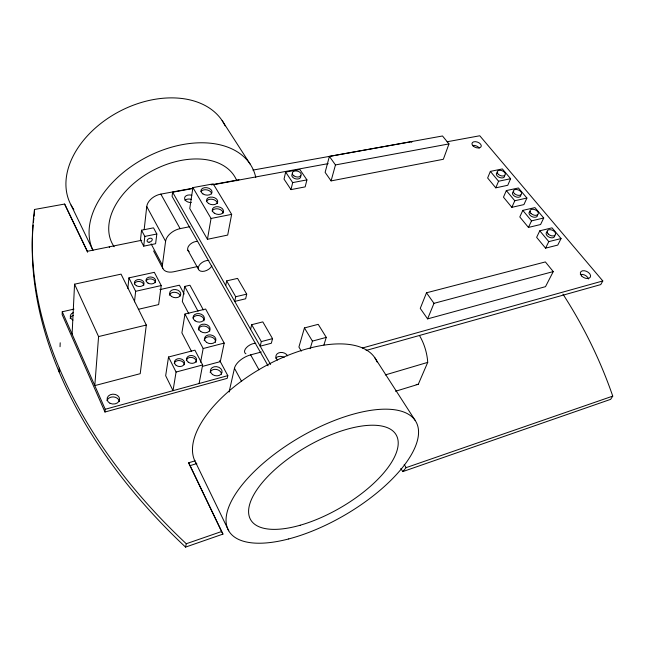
<?xml version="1.0" encoding="UTF-8"?>
<svg xmlns="http://www.w3.org/2000/svg" width="645" height="645" viewBox="0 0 645 645"><rect width="100%" height="100%" fill="white"/><g stroke="black" fill="none" stroke-linecap="round" stroke-linejoin="round"><path stroke-width="0.97" d="M87.567 251.953L64.613 204.046L34.491 209.48L34.459 213.326A512.952 340.729 25.6 0 0 34.088 216.236M59.106 371.834L59.243 368.101M60.041 346.72L60.195 342.785M73.973 309.108L62.259 311.769L62.154 314.623L104.974 412.018L227.209 378.349L227.806 375.64L219.743 360.563M72.095 334.078L74.562 284.187L121.05 274.141L146.31 325.04L140.223 373.681L94.799 385.605L98.58 336.569L74.562 284.187M104.974 412.018L105.224 409.269L62.259 311.769M127.839 288.444L128.919 277.882L154.332 272.327L161.226 285.55L158.654 304.585L138.361 309.318M141.537 230.217L140.465 239.972L143.714 246.164L155.614 243.713L156.824 233.998L153.51 227.838L141.537 230.217L144.819 236.417L143.714 246.164M134.483 301.836L135.644 291.306L128.919 277.882M144.174 229.556L146.746 206.553A13.674 9.07 -27.5 0 1 160.839 194.113L193.492 188.114M197.435 266.546L173.852 271.739A13.747 8.474 -27.5 0 1 162.403 265.143L165.588 241.303L146.746 206.553M193.435 188.396L172.626 192.218L172.078 196.33L268.078 365.812M192.928 187.606L189.759 208.529L207.448 239.303L227.693 235.078L231.652 214.366L213.221 183.881L192.928 187.606L211.044 218.47L207.448 239.303M168.53 356.999L165.668 375.729L173.021 390.668L176.069 372.044L168.53 356.999L194.927 350.179L202.643 364.965L199.103 383.509M203.328 309.882L189.961 285.235L184.712 286.436L182.325 301.513L188.856 313.825M202.482 366.384L220.308 361.635L224.186 343.092L205.65 309.052L184.962 314.034L181.898 332.868L191.468 351.323M200.595 362.24L203.167 348.526L184.962 314.034M225.718 285.582L226.653 280.897L237.562 278.39L246.696 294.128L245.664 298.78L234.724 301.409L235.707 296.74L226.653 280.897M189.17 463.884L222.936 534.108L185.558 547.105L186.276 543.743A514.791 340.762 25.6 0 1 34.491 209.48M261.273 352.033L250.647 354.871A15.383 7.998 -29.2 0 0 234.449 368.287L229.273 391.241A15.029 7.603 -28.9 0 0 229.144 392.039M285.654 172.086L284.026 179.108L290.992 189.614L305.158 186.881L306.923 179.891L299.828 169.474L285.654 172.086L292.677 182.6L290.992 189.614M250.599 329.329L251.679 324.701L262.805 321.879L272.537 338.641L271.351 343.237L260.185 346.188L261.322 341.584L251.679 324.701M329.385 156.388L325.12 172.368L331.087 180.898L443.341 159.283L448.985 143.916L442.502 135.982L329.385 156.388L335.464 164.935L331.087 180.898M323.903 344.962L326.281 337.383L318.211 324.338L304.424 327.942L298.917 347.034L301.352 351.122M310.14 348.711L312.422 341.108L304.424 327.942M411.712 142.263L411.857 141.835M411.929 141.618L252.905 170.095M426.49 292.798L420.258 308.399L427.595 318.888L545.501 286.662L553.257 271.593L545.364 261.926L426.49 292.798L433.988 303.335L427.595 318.888M490.361 171.385L487.636 177.988L495.771 187.84L507.76 185.284L510.606 178.713L502.366 168.942L490.361 171.385L498.561 181.245L510.606 178.713M495.771 187.84L498.561 181.245M395.522 391.257L418.282 384.307L427.716 362.377A31.847 15.923 73.5 0 0 419.726 335.948M506.333 190.589L503.471 197.177L511.848 207.327L523.917 204.602L526.909 198.055L518.411 187.977L506.333 190.589L514.791 200.748L526.909 198.055M511.848 207.327L514.791 200.748M522.797 210.383L519.797 216.954L528.44 227.427L540.583 224.525L543.719 217.994L534.955 207.601L522.797 210.383L531.52 220.864L543.719 217.994M528.44 227.427L531.52 220.864M539.784 230.805L536.632 237.352L545.549 248.156L557.772 245.076L561.061 238.569L552.023 227.846L539.784 230.805L548.79 241.625L561.061 238.569M545.549 248.156L548.79 241.625M447.074 141.771L479.767 135.764L602.809 280.954L600.745 284.59L366.118 350.445M562.94 294.12A692.222 557.852 -9.1 0 1 612.75 396.119L610.646 399.344L402.778 471.6L400.851 468.464M612.75 396.119L406.132 467.641L402.778 471.6M186.276 543.743L221.614 531.512L222.936 534.108M190.106 465.642L196.79 463.562M189.082 463.707L188.671 462.804L195.201 460.78M385.291 374.93L427.716 362.377M362.345 348.026L602.809 280.954M105.224 409.269L227.806 375.64M312.422 341.108L326.281 337.383M176.069 372.044L202.643 364.965M433.988 303.335L553.257 271.593M261.322 341.584L272.537 338.641M203.167 348.526L224.186 343.092M98.58 336.569L146.31 325.04M235.707 296.74L246.696 294.128M159.887 289.621L179.415 285.187L184.156 294.056M135.644 291.306L161.226 285.55M87.277 251.308L141.755 240.254M165.588 241.303A14.045 8.885 -27.9 0 1 180.124 228.636L189.936 226.661M144.819 236.417L156.824 233.998M211.044 218.47L231.652 214.366M292.677 182.6L306.923 179.891M335.464 164.935L448.985 143.916M211.302 184.841L239.013 179.753M213.245 184.752L328.176 163.628M222.13 120.575L250.083 163.991M374.737 357.612L415.09 420.29M109.594 247.478L109.215 246.858M404.189 464.497L406.132 467.641M172.626 192.218L270.602 364.498M160.839 194.113L180.124 228.636M250.647 354.871L258.984 369.811M187.864 250.204L198.483 269.32M234.449 368.287L241.641 381.534M184.712 286.436L198.023 311.156M151.115 243.858L162.403 265.143M153.583 250.929L162.846 268.425M71.047 205.054L92.953 250.3A89.768 58.671 -28.1 0 1 153.768 153.679A89.768 58.671 -28.1 0 1 255.775 177.407M195.677 462.513L228.733 530.795M87.664 251.977L64.613 204.046M188.671 462.804L221.614 531.512M189.146 251.663A7.563 4.7 -28.5 0 1 189.074 245.455A7.563 4.7 -28.5 0 1 197.418 241.375M211.842 265.893A7.675 4.636 -28.7 0 1 202.288 271.408A7.675 4.636 -28.7 0 1 199.063 265.571A7.675 4.636 -28.7 0 1 208.827 260.451M245.906 353.791A8.143 4.322 -29.5 0 1 246.479 347.566A8.143 4.322 -29.5 0 1 255.775 343.285M418.282 384.307A31.847 15.923 73.5 0 1 416.202 384.428M198.394 330.047A5.716 4.297 9.6 0 1 204.215 326.064A5.716 4.297 9.6 0 1 209.738 331.095M192.976 318.154A5.676 4.233 9.2 0 1 199.692 315.711A5.676 4.233 9.2 0 1 203.941 320.904M204.142 340.399A5.757 4.37 9.9 0 1 210.544 336.843A5.757 4.37 9.9 0 1 215.478 342.31M134.289 283.969A4.838 3.491 6 0 1 139.562 281.534A4.838 3.491 6 0 1 143.811 285.267M146.052 281.059A4.805 3.459 6.7 0 1 151.373 279.011A4.805 3.459 6.7 0 1 155.381 282.687M174.223 363.458A5.079 3.934 7.6 0 1 179.657 360.587A5.079 3.934 7.6 0 1 184.244 364.723M186.308 360.289A5.047 3.894 8.5 0 1 192.17 357.532A5.047 3.894 8.5 0 1 196.177 362.337M106.997 400.626A6.24 4.95 1.9 0 1 113.593 396.941A6.24 4.95 1.9 0 1 119.285 401.609M70.176 318.493A5.942 4.378 1.7 0 1 73.183 315.389M72.982 320.073A5.958 4.386 1.8 0 1 73.328 312.535M169.345 295.233A5.587 4.08 7.9 0 1 174.795 292.306A5.587 4.08 7.9 0 1 180.253 295.934M210.085 372.302A5.87 4.579 10.3 0 1 216.397 369.432A5.87 4.579 10.3 0 1 221.517 374.205M554.635 235.175A4.555 2.806 24.3 0 1 549.314 237.271A4.555 2.806 24.3 0 1 547.186 231.886M537.35 214.471A4.475 2.725 23.3 0 1 535.036 217.252A4.475 2.725 23.3 0 1 529.738 214.922A4.475 2.725 23.3 0 1 530.319 211.375M520.773 195.032A4.394 2.653 22.3 0 1 515.17 196.58A4.394 2.653 22.3 0 1 513.751 191.589M504.398 175.158A4.313 2.572 21.4 0 1 502.302 177.907A4.313 2.572 21.4 0 1 497.069 175.763A4.313 2.572 21.4 0 1 497.69 172.4M300.296 175.23A4.579 2.935 14.1 0 1 296.103 178.955A4.579 2.935 14.1 0 1 292.419 173.9M206.416 201.434A5.636 3.765 10.4 0 1 212.471 199.321A5.636 3.765 10.4 0 1 217.365 203.457M212.116 211.076A5.668 3.822 10.6 0 1 218.195 208.907A5.668 3.822 10.6 0 1 223.138 213.1M200.99 191.589A5.595 3.701 10.1 0 1 207.118 189.928A5.595 3.701 10.1 0 1 211.673 193.952M275.705 358.177A6.256 4.789 15 0 1 284.155 357.435M277.431 360.063A6.281 4.789 15 0 1 278.608 352.92A6.281 4.789 15 0 1 287.622 355.79M184.954 200.273A5.628 3.757 9.3 0 1 191.146 199.353M191.331 202.562A5.644 3.757 9.4 0 1 184.567 198.088A5.644 3.757 9.4 0 1 191.767 195.266M580.331 274.504A5.466 3.427 26.4 0 1 588.498 278.979M472.591 145.464A4.854 2.854 20.2 0 1 479.259 148.068M196.725 464.198A103.797 49.109 -29.9 0 1 262.499 367.602A103.797 49.109 -29.9 0 1 377.083 361.99M73.804 209.48A86.64 60.106 -27.5 0 1 117.132 112.681A86.64 60.106 -27.5 0 1 225.137 125.872M114.173 246.753A69.813 45.577 -28.1 0 1 152.22 170.812A69.813 45.577 -28.1 0 1 236.828 180.81M185.558 547.105A512.952 340.729 25.6 0 1 33.177 225.073M33.443 222.106A512.952 340.729 25.6 0 1 33.863 218.187M149.068 242.206A2.782 1.782 -26.5 0 0 152.18 238.997A2.782 1.782 -26.5 0 0 147.786 239.408A2.782 1.782 -26.5 0 0 149.068 242.206M200.764 331.514A5.724 4.297 9.6 0 0 210.028 329.627A5.724 4.297 9.6 0 0 202.474 324.266A5.724 4.297 9.6 0 0 200.764 331.514M195.08 320.831A5.684 4.233 9.3 0 0 204.288 319.001A5.684 4.233 9.3 0 0 196.806 313.704A5.684 4.233 9.3 0 0 195.08 320.831M206.545 342.366A5.765 4.37 10 0 0 215.849 340.415A5.765 4.37 10 0 0 208.23 334.989A5.765 4.37 10 0 0 206.545 342.366M136.337 285.695A4.846 3.491 6 0 0 144.012 283.671A4.846 3.491 6 0 0 137.288 279.728A4.846 3.491 6 0 0 136.337 285.695M148.011 283.099A4.813 3.459 6.7 0 0 155.606 281.091A4.813 3.459 6.7 0 0 148.898 277.173A4.813 3.459 6.7 0 0 148.011 283.099M176.182 365.409A5.087 3.934 7.7 0 0 184.478 363.611A5.087 3.934 7.7 0 0 177.843 358.773A5.087 3.934 7.7 0 0 176.182 365.409M188.308 362.216A5.055 3.902 8.6 0 0 196.523 360.442A5.055 3.902 8.6 0 0 189.896 355.637A5.055 3.902 8.6 0 0 188.308 362.216M110.045 403.286A6.265 4.958 2 0 0 119.583 399.336A6.265 4.958 2 0 0 110.359 394.708A6.265 4.958 2 0 0 110.045 403.286M171.554 296.466A5.603 4.08 8 0 0 180.697 294.757A5.603 4.08 8 0 0 173.408 289.621A5.603 4.08 8 0 0 171.554 296.466M212.528 374.535A5.886 4.579 10.4 0 0 222.017 372.415A5.886 4.579 10.4 0 0 214.205 366.771A5.886 4.579 10.4 0 0 212.528 374.535M548.21 234.022A4.563 2.798 24.2 0 0 555.482 234.74A4.563 2.798 24.2 0 0 550.346 229.668A4.563 2.798 24.2 0 0 548.21 234.022M531.004 213.463A4.483 2.725 23.2 0 0 538.196 214.188A4.483 2.725 23.2 0 0 533.197 209.27A4.483 2.725 23.2 0 0 531.004 213.463M514.549 193.718A4.402 2.644 22.3 0 0 521.523 194.105A4.402 2.644 22.3 0 0 516.29 189.477A4.402 2.644 22.3 0 0 514.549 193.718M498.383 174.384A4.322 2.572 21.4 0 0 505.277 174.795A4.322 2.572 21.4 0 0 500.173 170.304A4.322 2.572 21.4 0 0 498.383 174.384M293.854 175.843A4.588 2.935 14.1 0 0 301.199 175.142A4.588 2.935 14.1 0 0 295.241 170.941A4.588 2.935 14.1 0 0 293.854 175.843M208.569 203.465A5.644 3.757 10.4 0 0 217.655 202.095A5.644 3.757 10.4 0 0 210.206 197.144A5.644 3.757 10.4 0 0 208.569 203.465M214.317 213.172A5.684 3.822 10.6 0 0 223.444 211.754A5.684 3.822 10.6 0 0 215.922 206.747A5.684 3.822 10.6 0 0 214.317 213.172M202.909 193.895A5.603 3.701 10.2 0 0 211.955 192.581A5.603 3.701 10.2 0 0 204.57 187.687A5.603 3.701 10.2 0 0 202.909 193.895M581.58 275.931A5.491 3.427 26.4 0 0 590.328 277.132A5.491 3.427 26.4 0 0 584.467 270.747A5.491 3.427 26.4 0 0 581.58 275.931M473.172 146.028A4.87 2.854 20.1 0 0 481.073 146.729A4.87 2.854 20.1 0 0 475.583 141.682A4.87 2.854 20.1 0 0 473.172 146.028M300.159 525.24A84.221 34.87 -30.3 0 0 396.57 435.641A84.221 34.87 -30.3 0 0 273.44 470.931A84.221 34.87 -30.3 0 0 300.159 525.24M288.718 538.938A108.352 44.924 -30.3 0 0 417.186 424.321A108.352 44.924 -30.3 0 0 260.991 465.238A108.352 44.924 -30.3 0 0 288.718 538.938"/></g></svg>
